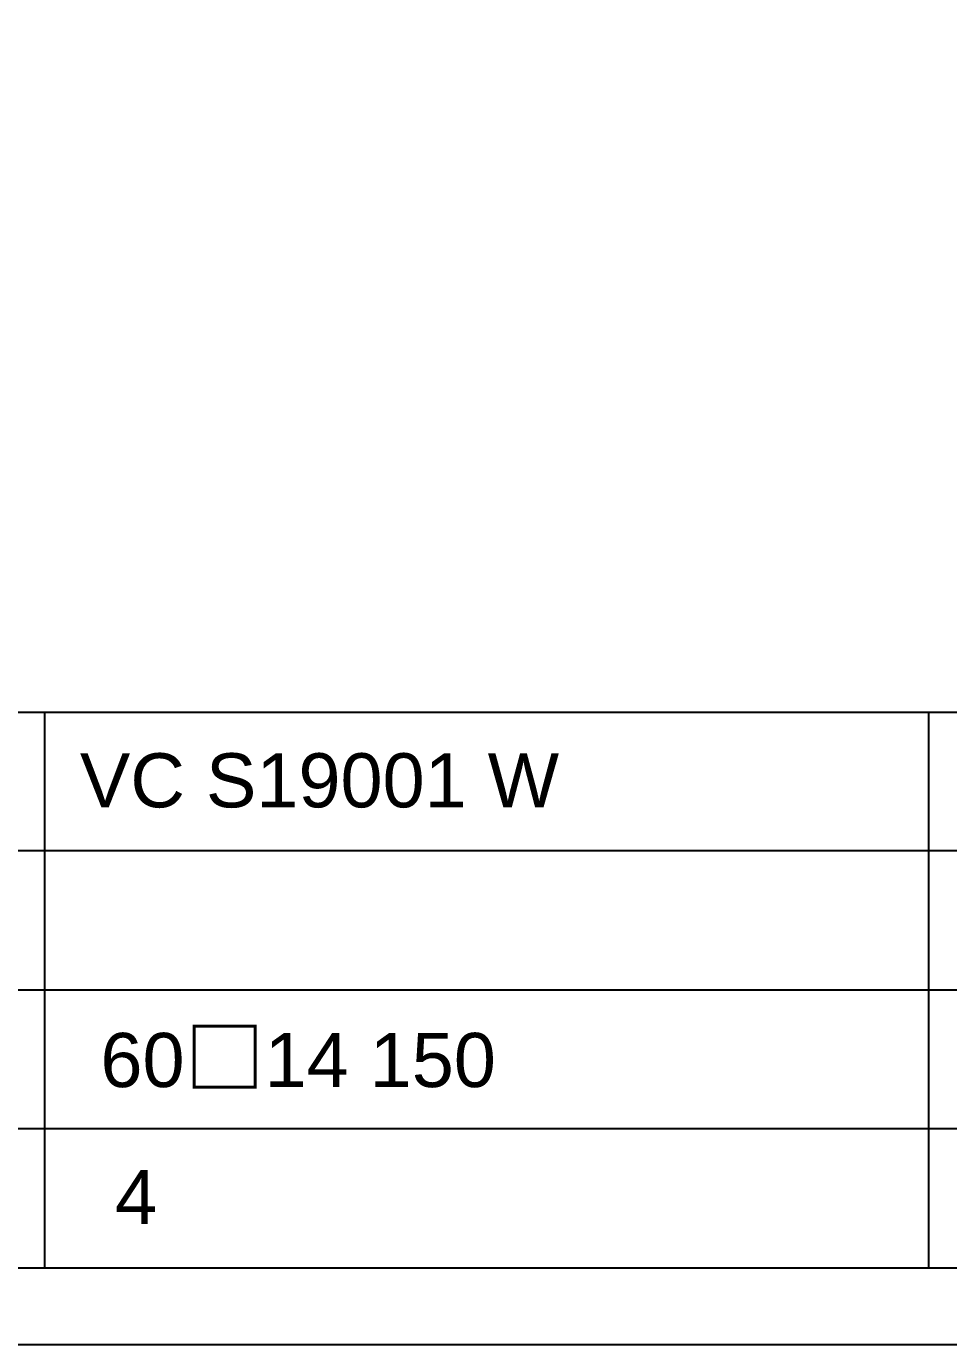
# Model space of a CAD drawing. Header units: millimetres. Extents: x 1336 to 2438, y 1230 to 1601.
# Drawn here: x 2067.8 to 2118.9, y 1303.6 to 1376.6 of the extents above; entities that cross this region are included whole.
import ezdxf

# ---------------------------------------------------------------- set-up
doc = ezdxf.new("R2010")
doc.units = ezdxf.units.MM
doc.styles.get("Standard").update_dxf_attribs({"font": 'arial.ttf'})

msp = doc.modelspace()

# ---------------------------------------------------------------- linework, layer by layer
msp.add_line((2024.257, 1307.884), (2433.512, 1307.884))
msp.add_lwpolyline([(2437.55, 1303.624), (2437.55, 1600.624), (2017.55, 1600.624), (2017.55, 1303.624)], close=True)
for points in [[(2037.074, 1338.664), (2433.512, 1338.664)], [(2068.775, 1338.664), (2068.775, 1307.884)], [(2117.744, 1338.664), (2117.744, 1307.884)], [(2037.074, 1330.991), (2333.205, 1330.991)], [(2037.074, 1323.274), (2386.145, 1323.274)], [(2037.074, 1315.601), (2333.205, 1315.601)]]:
    msp.add_lwpolyline(points)

# ---------------------------------------------------------------- texts
at = {"width": 34.34827, "attachment_point": 5}
for s, insert, char_height in [('VC S19001 W', (2084.001, 1334.862), 2.99966), ('\\pxql;60{\\fSimSun|b0|i0|c134|p2;\\H1.08333x;□}14 150', (2089.04, 1319.472), 2.99966), ('4', (2073.843, 1311.8), 3)]:
    msp.add_mtext(s, dxfattribs=dict(at, insert=insert, char_height=char_height))

doc.saveas('drawing.dxf')
